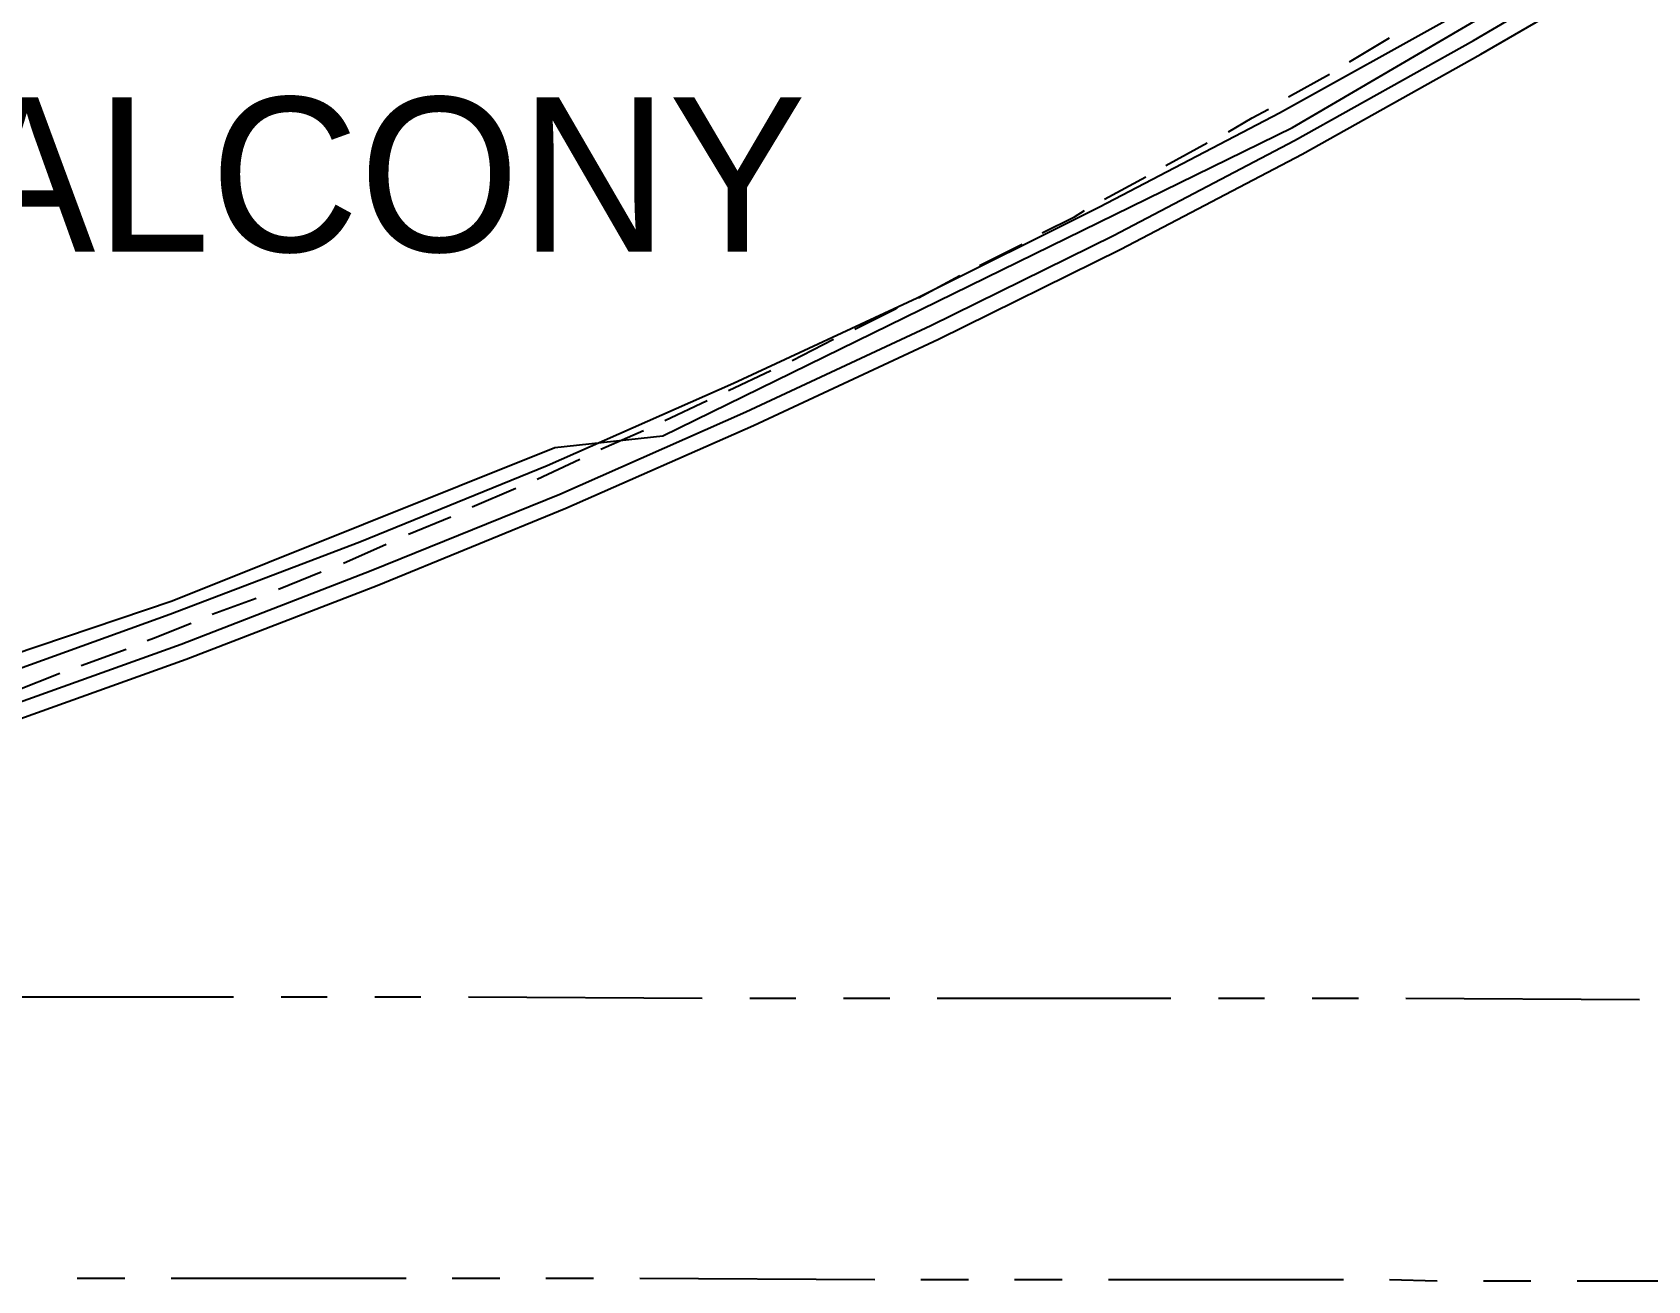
# Model space of a CAD drawing. Header units: feet. Extents: x -84 to 198, y -22 to 181.
# Drawn here: x 95.23 to 112.46, y 6.67 to 19.98 of the extents above; entities that cross this region are included whole.
import ezdxf
from ezdxf.enums import TextEntityAlignment as Align

# ---------------------------------------------------------------- set-up
doc = ezdxf.new("R2010")
doc.units = ezdxf.units.FT
for name, color, linetype in [('A-AREA-UNIDAD', 30, 'CONTINUOUS'), ('A-LINEA', 7, 'CONTINUOUS'), ('A-TEXTO-PDF', 3, 'CONTINUOUS')]:
    doc.layers.add(name, color=color, linetype=linetype)

msp = doc.modelspace()

# ---------------------------------------------------------------- linework, layer by layer
at = {"layer": 'A-AREA-UNIDAD'}
msp.add_lwpolyline([(73.52, 8.6044), (80.832, 9.6), (80.88, 9.8489), (83.44, 9.76), (88.512, 10.9689), (92.4, 12.16), (92.448, 12.48), (96.72, 13.92), (100.8, 15.5556), (101.952, 15.68), (108.672, 18.9689), (114.32, 22.2756)], dxfattribs=at)
at = {"layer": 'A-LINEA'}
for p, q in [((109.28, 19.6711), (109.7067, 19.9244)), ((108.6267, 19.2978), (109.0667, 19.5378)), ((107.32, 18.5644), (107.76, 18.8044)), ((106.6667, 18.2044), (107.1067, 18.4444)), ((105.3333, 17.4978), (105.7867, 17.7244)), ((104.68, 17.1511), (105.12, 17.3911)), ((103.3333, 16.4844), (103.7733, 16.7111)), ((102.6533, 16.1644), (103.1067, 16.3778)), ((101.9733, 15.8444), (102.4267, 16.0578)), ((101.2933, 15.5378), (101.7467, 15.7378)), ((100.6133, 15.2178), (101.0667, 15.4311)), ((99.92, 14.9244), (100.3867, 15.1244)), ((99.24, 14.6311), (99.6933, 14.8178)), ((98.5467, 14.3244), (99, 14.5244)), ((97.8533, 14.0444), (98.3067, 14.2311)), ((97.1467, 13.7778), (97.6133, 13.9511)), ((95.7467, 13.2311), (96.2267, 13.4044)), ((95.0533, 12.9644), (95.52, 13.1511)), ((94.88, 9.6978), (97.3733, 9.6978)), ((97.88, 9.6978), (98.3733, 9.6978)), ((98.88, 9.6978), (99.3733, 9.6978)), ((99.88, 9.6978), (102.3733, 9.6844)), ((102.88, 9.6844), (103.3733, 9.6844)), ((103.88, 9.6844), (104.3733, 9.6844)), ((104.88, 9.6844), (107.3733, 9.6844)), ((107.88, 9.6844), (108.3733, 9.6844)), ((108.88, 9.6844), (109.3733, 9.6844)), ((109.88, 9.6844), (112.3733, 9.6711)), ((95.7067, 6.6978), (96.2133, 6.6978)), ((96.7067, 6.6978), (99.2133, 6.6978)), ((99.7067, 6.6978), (100.2133, 6.6978)), ((100.7067, 6.6978), (101.2133, 6.6978)), ((101.7067, 6.6978), (104.2133, 6.6844)), ((104.7067, 6.6844), (105.2133, 6.6844)), ((105.7067, 6.6844), (106.2133, 6.6844)), ((106.7067, 6.6844), (109.2133, 6.6844)), ((109.7067, 6.6844), (110.2133, 6.6711)), ((110.7067, 6.6711), (111.2133, 6.6711)), ((111.7067, 6.6711), (114.2133, 6.6711))]:
    msp.add_line(p, q, dxfattribs=at)
for points in [[(77.8133, 8.9778), (79.96, 9.3111), (82.0933, 9.6978), (84.2133, 10.1378), (86.3333, 10.6178), (88.4267, 11.1511), (90.52, 11.7378), (92.5867, 12.3644), (94.6533, 13.0444), (96.6933, 13.7778), (98.72, 14.5511), (100.72, 15.3644), (102.7067, 16.2444), (104.6667, 17.1511), (106.6133, 18.1244), (108.5333, 19.1244), (110.4267, 20.1778), (112.2933, 21.2844), (114.1467, 22.4178), (115.96, 23.6044), (117.7467, 24.8311), (119.5067, 26.0978), (121.2267, 27.4044)], [(77.8133, 8.9778), (79.96, 9.3111), (82.0933, 9.6978), (84.2133, 10.1378), (86.3333, 10.6178), (88.4267, 11.1511), (90.52, 11.7378), (92.5867, 12.3644), (94.6533, 13.0444), (96.6933, 13.7778), (98.72, 14.5511), (100.72, 15.3644), (102.7067, 16.2444), (104.6667, 17.1511), (106.6133, 18.1244), (108.5333, 19.1244), (110.4267, 20.1778), (112.2933, 21.2844), (114.1467, 22.4178), (115.96, 23.6044), (117.7467, 24.8311), (119.5067, 26.0978), (121.2267, 27.4044)], [(77.8133, 8.9778), (79.96, 9.3111), (82.0933, 9.6978), (84.2133, 10.1378), (86.3333, 10.6178), (88.4267, 11.1511), (90.52, 11.7378), (92.5867, 12.3644), (94.6533, 13.0444), (96.6933, 13.7778), (98.72, 14.5511), (100.72, 15.3644), (102.7067, 16.2444), (104.6667, 17.1511), (106.6133, 18.1244), (108.5333, 19.1244), (110.4267, 20.1778), (112.2933, 21.2844), (114.1467, 22.4178), (115.96, 23.6044), (117.7467, 24.8311), (119.5067, 26.0978), (121.2267, 27.4044)], [(77.8133, 8.9778), (79.96, 9.3111), (82.0933, 9.6978), (84.2133, 10.1378), (86.3333, 10.6178), (88.4267, 11.1511), (90.52, 11.7378), (92.5867, 12.3644), (94.6533, 13.0444), (96.6933, 13.7778), (98.72, 14.5511), (100.72, 15.3644), (102.7067, 16.2444), (104.6667, 17.1511), (106.6133, 18.1244), (108.5333, 19.1244), (110.4267, 20.1778), (112.2933, 21.2844), (114.1467, 22.4178), (115.96, 23.6044), (117.7467, 24.8311), (119.5067, 26.0978), (121.2267, 27.4044)], [(77.8133, 8.9778), (79.96, 9.3111), (82.0933, 9.6978), (84.2133, 10.1378), (86.3333, 10.6178), (88.4267, 11.1511), (90.52, 11.7378), (92.5867, 12.3644), (94.6533, 13.0444), (96.6933, 13.7778), (98.72, 14.5511), (100.72, 15.3644), (102.7067, 16.2444), (104.6667, 17.1511), (106.6133, 18.1244), (108.5333, 19.1244), (110.4267, 20.1778), (112.2933, 21.2844), (114.1467, 22.4178), (115.96, 23.6044), (117.7467, 24.8311), (119.5067, 26.0978), (121.2267, 27.4044)], [(77.8133, 8.9778), (79.96, 9.3111), (82.0933, 9.6978), (84.2133, 10.1378), (86.3333, 10.6178), (88.4267, 11.1511), (90.52, 11.7378), (92.5867, 12.3644), (94.6533, 13.0444), (96.6933, 13.7778), (98.72, 14.5511), (100.72, 15.3644), (102.7067, 16.2444), (104.6667, 17.1511), (106.6133, 18.1244), (108.5333, 19.1244), (110.4267, 20.1778), (112.2933, 21.2844), (114.1467, 22.4178), (115.96, 23.6044), (117.7467, 24.8311), (119.5067, 26.0978), (121.2267, 27.4044)], [(77.8667, 8.6578), (80.0133, 8.9911), (82.16, 9.3778), (84.2933, 9.8044), (86.4133, 10.2978), (88.52, 10.8311), (90.6133, 11.4178), (92.6933, 12.0444), (94.76, 12.7244), (96.8133, 13.4578), (98.84, 14.2444), (100.8533, 15.0578), (102.84, 15.9378), (104.8133, 16.8578), (106.76, 17.8178), (108.6933, 18.8311), (110.6, 19.8978), (112.4667, 20.9911), (114.32, 22.1378), (116.1467, 23.3244), (117.9333, 24.5511), (119.7067, 25.8311), (121.44, 27.1378)], [(77.8667, 8.6578), (80.0133, 8.9911), (82.16, 9.3778), (84.2933, 9.8044), (86.4133, 10.2978), (88.52, 10.8311), (90.6133, 11.4178), (92.6933, 12.0444), (94.76, 12.7244), (96.8133, 13.4578), (98.84, 14.2444), (100.8533, 15.0578), (102.84, 15.9378), (104.8133, 16.8578), (106.76, 17.8178), (108.6933, 18.8311), (110.6, 19.8978), (112.4667, 20.9911), (114.32, 22.1378), (116.1467, 23.3244), (117.9333, 24.5511), (119.7067, 25.8311), (121.44, 27.1378)], [(77.8667, 8.6578), (80.0133, 8.9911), (82.16, 9.3778), (84.2933, 9.8044), (86.4133, 10.2978), (88.52, 10.8311), (90.6133, 11.4178), (92.6933, 12.0444), (94.76, 12.7244), (96.8133, 13.4578), (98.84, 14.2444), (100.8533, 15.0578), (102.84, 15.9378), (104.8133, 16.8578), (106.76, 17.8178), (108.6933, 18.8311), (110.6, 19.8978), (112.4667, 20.9911), (114.32, 22.1378), (116.1467, 23.3244), (117.9333, 24.5511), (119.7067, 25.8311), (121.44, 27.1378)], [(77.8667, 8.6578), (80.0133, 8.9911), (82.16, 9.3778), (84.2933, 9.8044), (86.4133, 10.2978), (88.52, 10.8311), (90.6133, 11.4178), (92.6933, 12.0444), (94.76, 12.7244), (96.8133, 13.4578), (98.84, 14.2444), (100.8533, 15.0578), (102.84, 15.9378), (104.8133, 16.8578), (106.76, 17.8178), (108.6933, 18.8311), (110.6, 19.8978), (112.4667, 20.9911), (114.32, 22.1378), (116.1467, 23.3244), (117.9333, 24.5511), (119.7067, 25.8311), (121.44, 27.1378)], [(77.8667, 8.6578), (80.0133, 8.9911), (82.16, 9.3778), (84.2933, 9.8044), (86.4133, 10.2978), (88.52, 10.8311), (90.6133, 11.4178), (92.6933, 12.0444), (94.76, 12.7244), (96.8133, 13.4578), (98.84, 14.2444), (100.8533, 15.0578), (102.84, 15.9378), (104.8133, 16.8578), (106.76, 17.8178), (108.6933, 18.8311), (110.6, 19.8978), (112.4667, 20.9911), (114.32, 22.1378), (116.1467, 23.3244), (117.9333, 24.5511), (119.7067, 25.8311), (121.44, 27.1378)], [(77.8667, 8.6578), (80.0133, 8.9911), (82.16, 9.3778), (84.2933, 9.8044), (86.4133, 10.2978), (88.52, 10.8311), (90.6133, 11.4178), (92.6933, 12.0444), (94.76, 12.7244), (96.8133, 13.4578), (98.84, 14.2444), (100.8533, 15.0578), (102.84, 15.9378), (104.8133, 16.8578), (106.76, 17.8178), (108.6933, 18.8311), (110.6, 19.8978), (112.4667, 20.9911), (114.32, 22.1378), (116.1467, 23.3244), (117.9333, 24.5511), (119.7067, 25.8311), (121.44, 27.1378)], [(77.8933, 8.4844), (80.04, 8.8178), (82.1867, 9.2044), (84.32, 9.6444), (86.4533, 10.1378), (88.56, 10.6711), (90.6533, 11.2578), (92.7467, 11.8844), (94.8133, 12.5644), (96.8667, 13.2978), (98.9067, 14.0844), (100.92, 14.9111), (102.92, 15.7911), (104.8933, 16.7111), (106.84, 17.6711), (108.7733, 18.6844), (110.68, 19.7511), (112.56, 20.8444), (114.4133, 21.9911), (116.24, 23.1911), (118.0267, 24.4178), (119.8, 25.6978), (121.5333, 27.0044)], [(77.8933, 8.4844), (80.04, 8.8178), (82.1867, 9.2044), (84.32, 9.6444), (86.4533, 10.1378), (88.56, 10.6711), (90.6533, 11.2578), (92.7467, 11.8844), (94.8133, 12.5644), (96.8667, 13.2978), (98.9067, 14.0844), (100.92, 14.9111), (102.92, 15.7911), (104.8933, 16.7111), (106.84, 17.6711), (108.7733, 18.6844), (110.68, 19.7511), (112.56, 20.8444), (114.4133, 21.9911), (116.24, 23.1911), (118.0267, 24.4178), (119.8, 25.6978), (121.5333, 27.0044)], [(77.8933, 8.4844), (80.04, 8.8178), (82.1867, 9.2044), (84.32, 9.6444), (86.4533, 10.1378), (88.56, 10.6711), (90.6533, 11.2578), (92.7467, 11.8844), (94.8133, 12.5644), (96.8667, 13.2978), (98.9067, 14.0844), (100.92, 14.9111), (102.92, 15.7911), (104.8933, 16.7111), (106.84, 17.6711), (108.7733, 18.6844), (110.68, 19.7511), (112.56, 20.8444), (114.4133, 21.9911), (116.24, 23.1911), (118.0267, 24.4178), (119.8, 25.6978), (121.5333, 27.0044)], [(77.8933, 8.4844), (80.04, 8.8178), (82.1867, 9.2044), (84.32, 9.6444), (86.4533, 10.1378), (88.56, 10.6711), (90.6533, 11.2578), (92.7467, 11.8844), (94.8133, 12.5644), (96.8667, 13.2978), (98.9067, 14.0844), (100.92, 14.9111), (102.92, 15.7911), (104.8933, 16.7111), (106.84, 17.6711), (108.7733, 18.6844), (110.68, 19.7511), (112.56, 20.8444), (114.4133, 21.9911), (116.24, 23.1911), (118.0267, 24.4178), (119.8, 25.6978), (121.5333, 27.0044)], [(107.9867, 18.9244), (108.24, 19.0711), (108.4133, 19.1644)], [(106, 17.8444), (106.3467, 18.0178), (106.4533, 18.0844)], [(104, 16.8178), (104.4267, 17.0311), (104.4533, 17.0444)], [(96.4533, 13.4978), (96.52, 13.5244), (96.92, 13.6844)]]:
    msp.add_lwpolyline(points, dxfattribs=at)

# ---------------------------------------------------------------- texts
at = {"layer": 'A-TEXTO-PDF'}
msp.add_text('BALCONY', height=1.646, dxfattribs=at).set_placement((98.2231, 17.6452), align=Align.CENTER)

doc.saveas('drawing.dxf')
